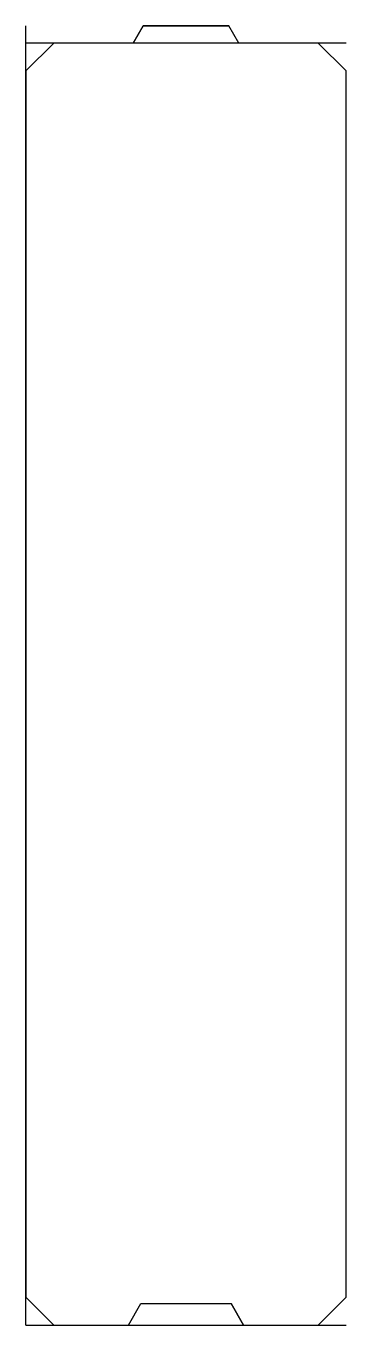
# Model space of a CAD drawing. Extents: x 0 to 150, y 0 to 608.
import ezdxf

# ---------------------------------------------------------------- set-up
doc = ezdxf.new("R2010")
doc.units = 0
doc.layers.get('0').update_dxf_attribs({"linetype": 'CONTINUOUS'})

msp = doc.modelspace()

# ---------------------------------------------------------------- linework, layer by layer
at = {"linetype": 'CONTINUOUS'}
for p, q in [((0, 0), (0, 608)), ((54.93, 608), (50.31, 600)), ((50.31, 600), (54.93, 608)), ((95.07, 608), (54.93, 608)), ((54.93, 608), (95.07, 608)), ((99.69, 600), (95.07, 608)), ((99.69, 600), (95.07, 608)), ((150, 600), (0, 600)), ((13, 600), (0, 587)), ((0, 587), (13, 600)), ((50.31, 600), (13, 600)), ((50.31, 600), (13, 600)), ((137, 600), (99.69, 600)), ((137, 600), (99.69, 600)), ((150, 587), (137, 600)), ((137, 600), (150, 587)), ((0, 587), (0, 13)), ((0, 587), (0, 13)), ((150, 13), (150, 587)), ((150, 13), (150, 587)), ((0, 13), (13, 0)), ((13, 0), (0, 13)), ((137, 0), (150, 13)), ((137, 0), (150, 13)), ((48, 0), (53.77, 10)), ((48, 0), (53.77, 10)), ((53.77, 10), (96.23, 10)), ((53.77, 10), (96.23, 10)), ((96.23, 10), (102, 0)), ((102, 0), (96.23, 10)), ((0, 0), (150, 0)), ((13, 0), (48, 0)), ((13, 0), (48, 0)), ((102, 0), (137, 0)), ((102, 0), (137, 0))]:
    msp.add_line(p, q, dxfattribs=at)

doc.saveas('drawing.dxf')
